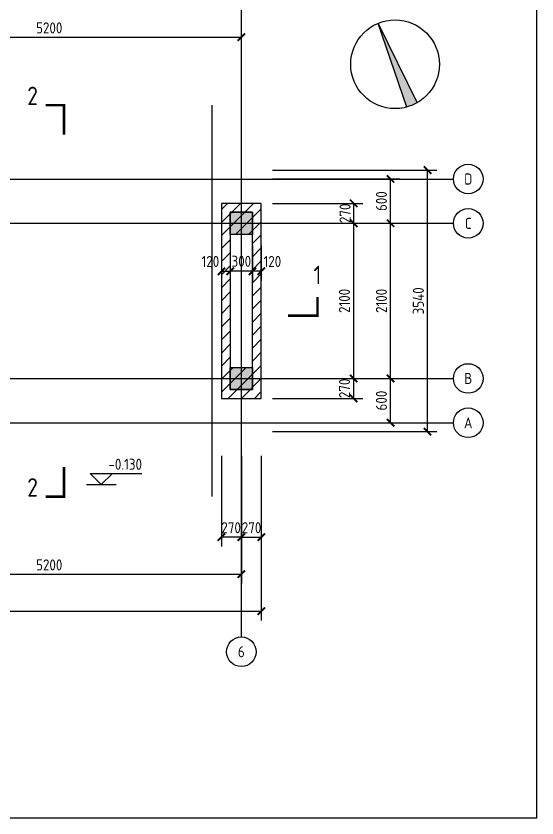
# Model space of a CAD drawing. Extents: x 105561 to 193510, y -55932 to 89115.
# Drawn here: x 143933 to 150982, y -55932 to -45076 of the extents above; entities that cross this region are included whole.
import ezdxf
from ezdxf.enums import TextEntityAlignment as Align

# ---------------------------------------------------------------- set-up
doc = ezdxf.new("R2010")
doc.units = 0
doc.header["$LTSCALE"] = 10
doc.header["$MEASUREMENT"] = 0
doc.header["$PDMODE"] = 3
doc.linetypes.add('CENTER2', pattern=[1.125, 0.75, -0.125, 0.125, -0.125])
doc.layers.get('0').update_dxf_attribs({"linetype": 'CONTINUOUS'})
doc.layers.get('DEFPOINTS').update_dxf_attribs({"linetype": 'CONTINUOUS'})
for name, color, linetype in [('填充', 8, 'CONTINUOUS'), ('文字', 1, 'CONTINUOUS'), ('标注', 7, 'CONTINUOUS'), ('结构', 5, 'CONTINUOUS'), ('轴线', 6, 'CENTER2'), ('辅助', 2, 'CONTINUOUS'), ('门窗楼梯', 7, 'CONTINUOUS')]:
    doc.layers.add(name, color=color, linetype=linetype)
doc.styles.add('GB', font='gbenor.shx', dxfattribs={"bigfont": 'gbcbig.shx'})
doc.dimstyles.new('50', dxfattribs={"dimscale": 50, "dimtxt": 3, "dimasz": 2, "dimexe": 2.5, "dimexo": 3, "dimgap": 1, "dimtad": 1, "dimdec": 0, "dimzin": 12, "dimtxsty": 'GB', "dimblk1": 'ARCHTICK', "dimblk2": 'ARCHTICK', "dimsah": 1, "dimcen": 1, "dimclrd": 256, "dimclre": 256, "dimazin": 3, "dimtfac": 1, "dimtmove": 0, "dimatfit": 3, "dimtolj": 1})

# ---------------------------------------------------------------- blocks, each defined once
blk = doc.blocks.new('_ARCHTICK')
at = {"color": 0, "linetype": 'BYBLOCK', "const_width": 0.25}
blk.add_lwpolyline([(-0.5, -0.5), (0.5, 0.5)], dxfattribs=at)
blk = doc.blocks.new('*D6')
at = {"linetype": 'BYBLOCK'}
for p, q in [((127812, -35972), (127812, -38197)), ((147252, -35972), (147252, -38197)), ((127812, -38072), (147252, -38072))]:
    blk.add_line(p, q, dxfattribs=at)
at = {"layer": 'DEFPOINTS', "color": 0, "linetype": 'BYBLOCK'}
for p in [(127812, -35822), (147252, -35822), (147252, -38072)]:
    blk.add_point(p, dxfattribs=at)
at = {"linetype": 'BYBLOCK', "xscale": 100, "yscale": 100, "zscale": 100, "rotation": 180}
blk.add_blockref('_ARCHTICK', (127812, -38072), dxfattribs=at)
at = {"linetype": 'BYBLOCK', "xscale": 100, "yscale": 100, "zscale": 100}
blk.add_blockref('_ARCHTICK', (147252, -38072), dxfattribs=at)
at = {"color": 0, "linetype": 'BYBLOCK', "insert": (137582, -37947), "char_height": 150, "attachment_point": 5, "style": 'GB'}
blk.add_mtext('\\A1;19440', dxfattribs=at)
blk = doc.blocks.new('*D12')
at = {"linetype": 'BYBLOCK'}
for p, q in [((147402, -32162), (149627, -32162)), ((149502, -35702), (149502, -32162)), ((147402, -35702), (149627, -35702))]:
    blk.add_line(p, q, dxfattribs=at)
at = {"layer": 'DEFPOINTS', "color": 0, "linetype": 'BYBLOCK'}
for p in [(147252, -32162), (149502, -32162), (147252, -35702)]:
    blk.add_point(p, dxfattribs=at)
at = {"linetype": 'BYBLOCK', "xscale": 100, "yscale": 100, "zscale": 100}
for p, rotation in [((149502, -32162), 90), ((149502, -35702), 270)]:
    blk.add_blockref('_ARCHTICK', p, dxfattribs=dict(at, rotation=rotation))
at = {"color": 0, "linetype": 'BYBLOCK', "insert": (149377, -33932), "char_height": 150, "attachment_point": 5, "rotation": 90, "style": 'GB'}
blk.add_mtext('\\A1;3540', dxfattribs=at)
blk = doc.blocks.new('轴')
blk.add_circle((0, 0), 4)
blk = doc.blocks.new('*D13')
at = {"linetype": 'BYBLOCK'}
for p, q in [((147402, -34982), (149127, -34982)), ((149002, -35582), (149002, -34982)), ((147402, -35582), (149127, -35582))]:
    blk.add_line(p, q, dxfattribs=at)
at = {"layer": 'DEFPOINTS', "color": 0, "linetype": 'BYBLOCK'}
for p in [(147252, -34982), (149002, -34982), (147252, -35582)]:
    blk.add_point(p, dxfattribs=at)
at = {"linetype": 'BYBLOCK', "xscale": 100, "yscale": 100, "zscale": 100}
for p, rotation in [((149002, -34982), 90), ((149002, -35582), 270)]:
    blk.add_blockref('_ARCHTICK', p, dxfattribs=dict(at, rotation=rotation))
at = {"color": 0, "linetype": 'BYBLOCK', "insert": (148877, -35282), "char_height": 150, "attachment_point": 5, "rotation": 90, "style": 'GB'}
blk.add_mtext('\\A1;600', dxfattribs=at)
blk = doc.blocks.new('*D14')
at = {"linetype": 'BYBLOCK'}
for p, q in [((147402, -32882), (148627, -32882)), ((148502, -34982), (148502, -32882)), ((147402, -34982), (148627, -34982))]:
    blk.add_line(p, q, dxfattribs=at)
at = {"layer": 'DEFPOINTS', "color": 0, "linetype": 'BYBLOCK'}
for p in [(147252, -32882), (148502, -32882), (147252, -34982)]:
    blk.add_point(p, dxfattribs=at)
at = {"linetype": 'BYBLOCK', "xscale": 100, "yscale": 100, "zscale": 100}
for p, rotation in [((148502, -32882), 90), ((148502, -34982), 270)]:
    blk.add_blockref('_ARCHTICK', p, dxfattribs=dict(at, rotation=rotation))
at = {"color": 0, "linetype": 'BYBLOCK', "insert": (148377, -33932), "char_height": 150, "attachment_point": 5, "rotation": 90, "style": 'GB'}
blk.add_mtext('\\A1;2100', dxfattribs=at)
blk = doc.blocks.new('*D23')
at = {"linetype": 'BYBLOCK'}
for p, q in [((147402, -32882), (149127, -32882)), ((149002, -34982), (149002, -32882)), ((147402, -34982), (149127, -34982))]:
    blk.add_line(p, q, dxfattribs=at)
at = {"layer": 'DEFPOINTS', "color": 0, "linetype": 'BYBLOCK'}
for p in [(147252, -32882), (149002, -32882), (147252, -34982)]:
    blk.add_point(p, dxfattribs=at)
at = {"linetype": 'BYBLOCK', "xscale": 100, "yscale": 100, "zscale": 100}
for p, rotation in [((149002, -32882), 90), ((149002, -34982), 270)]:
    blk.add_blockref('_ARCHTICK', p, dxfattribs=dict(at, rotation=rotation))
at = {"color": 0, "linetype": 'BYBLOCK', "insert": (148877, -33932), "char_height": 150, "attachment_point": 5, "rotation": 90, "style": 'GB'}
blk.add_mtext('\\A1;2100', dxfattribs=at)
blk = doc.blocks.new('*D24')
at = {"linetype": 'BYBLOCK'}
for p, q in [((147402, -32282), (149127, -32282)), ((149002, -32882), (149002, -32282)), ((147402, -32882), (149127, -32882))]:
    blk.add_line(p, q, dxfattribs=at)
at = {"layer": 'DEFPOINTS', "color": 0, "linetype": 'BYBLOCK'}
for p in [(147252, -32282), (149002, -32282), (147252, -32882)]:
    blk.add_point(p, dxfattribs=at)
at = {"linetype": 'BYBLOCK', "xscale": 100, "yscale": 100, "zscale": 100}
for p, rotation in [((149002, -32282), 90), ((149002, -32882), 270)]:
    blk.add_blockref('_ARCHTICK', p, dxfattribs=dict(at, rotation=rotation))
at = {"color": 0, "linetype": 'BYBLOCK', "insert": (148877, -32582), "char_height": 150, "attachment_point": 5, "rotation": 90, "style": 'GB'}
blk.add_mtext('\\A1;600', dxfattribs=at)
blk = doc.blocks.new('*D47')
at = {"linetype": 'BYBLOCK'}
for p, q in [((147402, -32612), (148627, -32612)), ((148502, -32882), (148502, -32612)), ((147402, -32882), (148627, -32882))]:
    blk.add_line(p, q, dxfattribs=at)
at = {"layer": 'DEFPOINTS', "color": 0, "linetype": 'BYBLOCK'}
for p in [(147252, -32612), (148502, -32612), (147252, -32882)]:
    blk.add_point(p, dxfattribs=at)
at = {"linetype": 'BYBLOCK', "xscale": 100, "yscale": 100, "zscale": 100}
for p, rotation in [((148502, -32612), 90), ((148502, -32882), 270)]:
    blk.add_blockref('_ARCHTICK', p, dxfattribs=dict(at, rotation=rotation))
at = {"color": 0, "linetype": 'BYBLOCK', "insert": (148386, -32747), "char_height": 150, "attachment_point": 5, "rotation": 90, "style": 'GB'}
blk.add_mtext('\\A1;270', dxfattribs=at)
blk = doc.blocks.new('*D48')
at = {"linetype": 'BYBLOCK'}
for p, q in [((147402, -34982), (148627, -34982)), ((148502, -35252), (148502, -34982)), ((147402, -35252), (148627, -35252))]:
    blk.add_line(p, q, dxfattribs=at)
at = {"layer": 'DEFPOINTS', "color": 0, "linetype": 'BYBLOCK'}
for p in [(147252, -34982), (148502, -34982), (147252, -35252)]:
    blk.add_point(p, dxfattribs=at)
at = {"linetype": 'BYBLOCK', "xscale": 100, "yscale": 100, "zscale": 100}
for p, rotation in [((148502, -34982), 90), ((148502, -35252), 270)]:
    blk.add_blockref('_ARCHTICK', p, dxfattribs=dict(at, rotation=rotation))
at = {"color": 0, "linetype": 'BYBLOCK', "insert": (148379, -35117), "char_height": 150, "attachment_point": 5, "rotation": 90, "style": 'GB'}
blk.add_mtext('\\A1;270', dxfattribs=at)
blk = doc.blocks.new('标高')
blk.add_line((-4, 0), (4, 0))
blk.add_lwpolyline([(3, 3), (0, 0), (-3, 3), (11, 3)])
at = {"color": 0, "style": 'GB', "flags": 12}
blk.add_attdef('%%P0.000', text='', height=3, dxfattribs=at).set_placement((11, 5.5), align=Align.MIDDLE_RIGHT)
blk = doc.blocks.new('*D76')
at = {"linetype": 'BYBLOCK'}
for p, q in [((141782, -35972), (141782, -37697)), ((146982, -35972), (146982, -37697)), ((141782, -37572), (146982, -37572))]:
    blk.add_line(p, q, dxfattribs=at)
at = {"layer": 'DEFPOINTS', "color": 0, "linetype": 'BYBLOCK'}
for p in [(141782, -35822), (146982, -35822), (146982, -37572)]:
    blk.add_point(p, dxfattribs=at)
at = {"linetype": 'BYBLOCK', "xscale": 100, "yscale": 100, "zscale": 100, "rotation": 180}
blk.add_blockref('_ARCHTICK', (141782, -37572), dxfattribs=at)
at = {"linetype": 'BYBLOCK', "xscale": 100, "yscale": 100, "zscale": 100}
blk.add_blockref('_ARCHTICK', (146982, -37572), dxfattribs=at)
at = {"color": 0, "linetype": 'BYBLOCK', "insert": (144382, -37447), "char_height": 150, "attachment_point": 5, "style": 'GB'}
blk.add_mtext('\\A1;5200', dxfattribs=at)
blk = doc.blocks.new('*D79')
at = {"linetype": 'BYBLOCK'}
for p, q in [((141782, -32132), (141782, -30657)), ((146982, -32132), (146982, -30657)), ((141782, -30782), (146982, -30782))]:
    blk.add_line(p, q, dxfattribs=at)
at = {"layer": 'DEFPOINTS', "color": 0, "linetype": 'BYBLOCK'}
for p in [(146982, -30782), (141782, -32282), (146982, -32282)]:
    blk.add_point(p, dxfattribs=at)
at = {"linetype": 'BYBLOCK', "xscale": 100, "yscale": 100, "zscale": 100, "rotation": 180}
blk.add_blockref('_ARCHTICK', (141782, -30782), dxfattribs=at)
at = {"linetype": 'BYBLOCK', "xscale": 100, "yscale": 100, "zscale": 100}
blk.add_blockref('_ARCHTICK', (146982, -30782), dxfattribs=at)
at = {"color": 0, "linetype": 'BYBLOCK', "insert": (144382, -30657), "char_height": 150, "attachment_point": 5, "style": 'GB'}
blk.add_mtext('\\A1;5200', dxfattribs=at)
blk = doc.blocks.new('*D97')
at = {"linetype": 'BYBLOCK'}
for p, q in [((146832, -33182), (146832, -33657)), ((147132, -33182), (147132, -33657)), ((147132, -33532), (146832, -33532))]:
    blk.add_line(p, q, dxfattribs=at)
at = {"layer": 'DEFPOINTS', "color": 0, "linetype": 'BYBLOCK'}
for p in [(146832, -33032), (147132, -33032), (146832, -33532)]:
    blk.add_point(p, dxfattribs=at)
at = {"linetype": 'BYBLOCK', "xscale": 100, "yscale": 100, "zscale": 100, "rotation": 180}
blk.add_blockref('_ARCHTICK', (146832, -33532), dxfattribs=at)
at = {"linetype": 'BYBLOCK', "xscale": 100, "yscale": 100, "zscale": 100}
blk.add_blockref('_ARCHTICK', (147132, -33532), dxfattribs=at)
at = {"color": 0, "linetype": 'BYBLOCK', "insert": (146982, -33396), "char_height": 150, "attachment_point": 5, "style": 'GB'}
blk.add_mtext('\\A1;300', dxfattribs=at)
blk = doc.blocks.new('*D98')
at = {"linetype": 'BYBLOCK'}
for p, q in [((146712, -33182), (146712, -33657)), ((146832, -33182), (146832, -33657)), ((146712, -33532), (146832, -33532))]:
    blk.add_line(p, q, dxfattribs=at)
at = {"layer": 'DEFPOINTS', "color": 0, "linetype": 'BYBLOCK'}
for p in [(146712, -33032), (146832, -33032), (146832, -33532)]:
    blk.add_point(p, dxfattribs=at)
at = {"linetype": 'BYBLOCK', "xscale": 100, "yscale": 100, "zscale": 100, "rotation": 180}
blk.add_blockref('_ARCHTICK', (146712, -33532), dxfattribs=at)
at = {"linetype": 'BYBLOCK', "xscale": 100, "yscale": 100, "zscale": 100}
blk.add_blockref('_ARCHTICK', (146832, -33532), dxfattribs=at)
at = {"color": 0, "linetype": 'BYBLOCK', "insert": (146563, -33399), "char_height": 150, "attachment_point": 5, "style": 'GB'}
blk.add_mtext('\\A1;120', dxfattribs=at)
blk = doc.blocks.new('*D99')
at = {"linetype": 'BYBLOCK'}
for p, q in [((146712, -35972), (146712, -37197)), ((146982, -35972), (146982, -37197)), ((146982, -37072), (146712, -37072))]:
    blk.add_line(p, q, dxfattribs=at)
at = {"layer": 'DEFPOINTS', "color": 0, "linetype": 'BYBLOCK'}
for p in [(146712, -35822), (146982, -35822), (146712, -37072)]:
    blk.add_point(p, dxfattribs=at)
at = {"linetype": 'BYBLOCK', "xscale": 100, "yscale": 100, "zscale": 100}
for p, rotation in [((146712, -37072), 180.0000000000016), ((146982, -37072), 1.598721155460225e-12)]:
    blk.add_blockref('_ARCHTICK', p, dxfattribs=dict(at, rotation=rotation))
at = {"color": 0, "linetype": 'BYBLOCK', "insert": (146844, -36943), "char_height": 150, "attachment_point": 5, "style": 'GB'}
blk.add_mtext('\\A1;270', dxfattribs=at)
blk = doc.blocks.new('*D100')
at = {"linetype": 'BYBLOCK'}
for p, q in [((146982, -35972), (146982, -37197)), ((147252, -35972), (147252, -37197)), ((146982, -37072), (147252, -37072))]:
    blk.add_line(p, q, dxfattribs=at)
at = {"layer": 'DEFPOINTS', "color": 0, "linetype": 'BYBLOCK'}
for p in [(146982, -35822), (147252, -35822), (147252, -37072)]:
    blk.add_point(p, dxfattribs=at)
at = {"linetype": 'BYBLOCK', "xscale": 100, "yscale": 100, "zscale": 100, "rotation": 180}
blk.add_blockref('_ARCHTICK', (146982, -37072), dxfattribs=at)
at = {"linetype": 'BYBLOCK', "xscale": 100, "yscale": 100, "zscale": 100}
blk.add_blockref('_ARCHTICK', (147252, -37072), dxfattribs=at)
at = {"color": 0, "linetype": 'BYBLOCK', "insert": (147120, -36943), "char_height": 150, "attachment_point": 5, "style": 'GB'}
blk.add_mtext('\\A1;270', dxfattribs=at)
blk = doc.blocks.new('*D198')
at = {"linetype": 'BYBLOCK'}
for p, q in [((147132, -33182), (147132, -33657)), ((147252, -33182), (147252, -33657)), ((147252, -33532), (147132, -33532))]:
    blk.add_line(p, q, dxfattribs=at)
at = {"layer": 'DEFPOINTS', "color": 0, "linetype": 'BYBLOCK'}
for p in [(147132, -33032), (147252, -33032), (147132, -33532)]:
    blk.add_point(p, dxfattribs=at)
at = {"linetype": 'BYBLOCK', "xscale": 100, "yscale": 100, "zscale": 100, "rotation": 180}
blk.add_blockref('_ARCHTICK', (147132, -33532), dxfattribs=at)
at = {"linetype": 'BYBLOCK', "xscale": 100, "yscale": 100, "zscale": 100}
blk.add_blockref('_ARCHTICK', (147252, -33532), dxfattribs=at)
at = {"color": 0, "linetype": 'BYBLOCK', "insert": (147402, -33399), "char_height": 150, "attachment_point": 5, "style": 'GB'}
blk.add_mtext('\\A1;120', dxfattribs=at)

msp = doc.modelspace()

# ---------------------------------------------------------------- hatches: boundary and pattern name
at = {"layer": '填充'}
h = msp.add_hatch(dxfattribs=at)
h.set_pattern_fill('ANSI31', color=256, scale=1000, style=0)
h.set_pattern_definition([(45, (132467.31, -950.55), (-88.38835, 88.38835), [])])
h.paths.add_polyline_path([(129852.2, -47492.3), (129372.2, -47492.3), (129372.2, -47612.3), (128292.2, -47612.3), (128292.2, -47492.3), (127812.2, -47492.3), (127812.2, -50372.3), (128292.2, -50372.3), (128292.2, -50252.3), (129372.2, -50252.3), (129372.2, -50372.3), (129852.2, -50372.3)])
h.paths.add_polyline_path([(128052.2, -47852.3), (128682.2, -47852.3), (128682.2, -47732.3), (128982.2, -47732.3), (128982.2, -47852.3), (129612.2, -47852.3), (129612.2, -50012.3), (128982.2, -50012.3), (128982.2, -50132.3), (128682.2, -50132.3), (128682.2, -50012.3), (128052.2, -50012.3)], flags=16)
h.paths.add_polyline_path([(140642.2, -47162.3), (138842.2, -47162.3), (138842.2, -46862.3), (138782.2, -46862.3), (138782.2, -47402.3), (140642.2, -47402.3)])
h.paths.add_polyline_path([(140882.2, -50462.3), (138782.2, -50462.3), (138782.2, -51002.3), (138842.2, -51002.3), (138842.2, -50702.3), (140822.2, -50702.3), (140822.2, -51002.3), (140882.2, -51002.3)])
h.paths.add_polyline_path([(141902.2, -47162.3), (141542.2, -47162.3), (141542.2, -47402.3), (141662.2, -47402.3), (141662.2, -47732.3), (141902.2, -47732.3)])
h.paths.add_polyline_path([(147252.2, -47612.3), (146712.2, -47612.3), (146712.2, -50252.3), (147252.2, -50252.3)])
h.paths.add_polyline_path([(147132.2, -50132.3), (146832.2, -50132.3), (146832.2, -47732.3), (147132.2, -47732.3)], flags=16)
h.paths.add_polyline_path([(147132.2, -49832.3), (147132.2, -50132.3), (146832.2, -50132.3), (146832.2, -49832.3)], flags=16)
h.paths.add_polyline_path([(147132.2, -48032.3), (146832.2, -48032.3), (146832.2, -47732.3), (147132.2, -47732.3)], flags=16)
h.paths.add_polyline_path([(142082.2, -47972.3), (141902.2, -47972.3), (141902.2, -48032.3), (142082.2, -48032.3)])
h.paths.add_polyline_path([(128320.7, -49949.8), (128320.7, -49709.7), (128545.7, -49709.7), (128545.7, -49949.8)], flags=8)
h.paths.add_polyline_path([(128319.2, -50313.5), (128319.2, -49949.6), (128544.3, -49949.6), (128544.3, -50313.5)], flags=25)
h.paths.add_polyline_path([(128319.2, -47915.1), (128319.2, -47551.2), (128544.3, -47551.2), (128544.3, -47915.1)], flags=24)
h.paths.add_polyline_path([(128320.7, -48155), (128320.7, -47914.9), (128545.7, -47914.9), (128545.7, -48155)], flags=8)
h.paths.add_polyline_path([(146809.7, -48283.6), (147154.8, -48283.6), (147154.8, -48508.6), (146809.7, -48508.6)], flags=24)
h = msp.add_hatch(dxfattribs=at)
h.set_pattern_fill('钢筋混凝土', color=256, scale=50, style=0)
h.set_pattern_definition([(45, (132467.31, -950.55), (-70.71068, 70.71068), []), (50, (132467.3, -950.55), (358.6301, -31.376), [37.5, -412.5]), (355, (132467.3, -950.55), (-69.3757, 376.096), [30, -330]), (100.4514, (132497.2, -953.16), (289.2547, 344.7198), [31.87, -350.571]), (46.1842, (132467.3, -850.55), (533.6205, -82.7595), [56.25, -618.75]), (96.6356, (132511.8, -857.44), (467.3314, 487.059), [47.805, -525.8565]), (351.1842, (132467.3, -850.55), (467.331, 487.0593), [45, -495]), (21, (132517.3, -875.55), (298.4535, -201.3094), [37.5, -412.5]), (326, (132517.3, -875.55), (121.6577, 362.575), [30, -330]), (71.4514, (132542.18, -892.32), (420.1113, 161.2652), [31.87, -350.571]), (37.5, (132467.31, -950.55), (6.07993, 166.44693), [0, -326, 0, -335, 0, -331.25]), (7.5, (132467.3, -950.55), (131.53477, 197.20586), [0, -191, 0, -318.5, 0, -126.25]), (327.5, (132355.81, -950.55), (266.91122, -11.27744), [0, -125, 0, -390, 0, -517.5]), (317.5, (132305.8, -950.55), (291.5931, 50.0525), [0, -162.5, 0, -259, 0, -367.5])])
h.paths.add_polyline_path([(128982.2, -47732.3), (128682.2, -47732.3), (128682.2, -48032.3), (128982.2, -48032.3)])
h.paths.add_polyline_path([(128982.2, -49832.3), (128682.2, -49832.3), (128682.2, -50132.3), (128982.2, -50132.3)])
h.paths.add_polyline_path([(138062.2, -47732.3), (137762.2, -47732.3), (137762.2, -48032.3), (138062.2, -48032.3)])
h.paths.add_polyline_path([(138062.2, -49832.3), (137762.2, -49832.3), (137762.2, -50132.3), (138062.2, -50132.3)])
h.paths.add_polyline_path([(141902.2, -47732.3), (141602.2, -47732.3), (141602.2, -48032.3), (141902.2, -48032.3)])
h.paths.add_polyline_path([(141902.2, -49832.3), (141602.2, -49832.3), (141602.2, -50132.3), (141902.2, -50132.3)])
h.paths.add_polyline_path([(147132.2, -47732.3), (146832.2, -47732.3), (146832.2, -48032.3), (147132.2, -48032.3)])
h.paths.add_polyline_path([(147132.2, -49832.3), (146832.2, -49832.3), (146832.2, -50132.3), (147132.2, -50132.3)])
at = {"layer": '标注'}
msp.add_hatch(color=256, dxfattribs=at).paths.add_polyline_path([(148832.6, -45174.9), (149221.2, -46307.8, 0.0627461), (149359.7, -46250.4)])

# ---------------------------------------------------------------- linework, layer by layer
at = {"const_width": 35}
for points in [[(144582.2, -46682.3), (144582.2, -46282.3), (144332.2, -46282.3)], [(147612, -49131.5), (148012, -49131.5), (148012, -48881.5)], [(144582.2, -51182.3), (144582.2, -51582.3), (144332.2, -51582.3)]]:
    msp.add_lwpolyline(points, dxfattribs=at)
at = {"layer": '标注'}
for p, q in [((149221.2, -46307.8), (148832.6, -45174.9)), ((148832.6, -45174.9), (149359.7, -46250.4))]:
    msp.add_line(p, q, dxfattribs=at)
msp.add_circle((149062.4, -45729.2), 600, dxfattribs=at)
at = {"layer": '结构'}
for points in [[(147252.2, -50252.3), (147252.2, -47612.3), (146712.2, -47612.3), (146712.2, -50252.3)], [(147132.2, -48032.3), (146832.2, -48032.3), (146832.2, -47732.3), (147132.2, -47732.3)], [(147132.2, -50132.3), (147132.2, -47732.3), (146832.2, -47732.3), (146832.2, -50132.3)], [(147132.2, -50132.3), (146832.2, -50132.3), (146832.2, -49832.3), (147132.2, -49832.3)]]:
    msp.add_lwpolyline(points, close=True, dxfattribs=at)
at = {"layer": '轴线'}
for p, q in [((146982.2, -53482.3), (146982.2, -44862.3)), ((136582.2, -47282.3), (149852.2, -47282.3)), ((125562.2, -47882.3), (149852.2, -47882.3)), ((125562.2, -49982.3), (149852.2, -49982.3)), ((136582.2, -50582.3), (149852.2, -50582.3))]:
    msp.add_line(p, q, dxfattribs=at)
at = {"layer": '辅助'}
msp.add_lwpolyline([(124982.2, -55932.3), (150982.2, -55932.3), (150982.2, -43932.3), (124982.2, -43932.3)], close=True, dxfattribs=at)
at = {"layer": '门窗楼梯'}
msp.add_line((146582.2, -46282.3), (146582.2, -51582.3), dxfattribs=at)

# ---------------------------------------------------------------- block references
at = {"layer": '标注', "color": 1}
ref = msp.add_blockref('轴', (150052.2, -47282.3), dxfattribs=dict(at, xscale=50, yscale=50, zscale=50))
ref.add_attrib('1', 'D', dxfattribs={"layer": '0', "color": 0, "height": 150, "style": 'GB', "flags": 12}).set_placement((150052.2, -47282.3), align=Align.MIDDLE)
ref = msp.add_blockref('轴', (150052.2, -47882.3), dxfattribs=dict(at, xscale=50, yscale=50, zscale=50))
ref.add_attrib('1', 'C', dxfattribs={"layer": '0', "color": 0, "height": 150, "style": 'GB', "flags": 12}).set_placement((150052.2, -47882.3), align=Align.MIDDLE)
ref = msp.add_blockref('轴', (150052.2, -49982.3), dxfattribs=dict(at, xscale=50, yscale=50, zscale=50))
ref.add_attrib('1', 'B', dxfattribs={"layer": '0', "color": 0, "height": 150, "style": 'GB', "flags": 12}).set_placement((150052.2, -49982.3), align=Align.MIDDLE)
ref = msp.add_blockref('轴', (150052.2, -50582.3), dxfattribs=dict(at, xscale=50, yscale=50, zscale=50))
ref.add_attrib('1', 'A', dxfattribs={"layer": '0', "color": 0, "height": 150, "style": 'GB', "flags": 12}).set_placement((150052.2, -50582.3), align=Align.MIDDLE)
at = {"layer": '标注', "color": 1, "xscale": 50, "yscale": 50, "zscale": 50}
msp.add_blockref('标高', (145087.2, -51419), dxfattribs=at).add_auto_attribs({'%%P0.000': '-0.130'})
at = {"layer": '标注', "color": 1}
ref = msp.add_blockref('轴', (146982.2, -53682.3), dxfattribs=dict(at, xscale=50, yscale=50, zscale=50))
ref.add_attrib('1', '6', dxfattribs={"layer": '0', "color": 0, "height": 150, "style": 'GB', "flags": 12}).set_placement((146982.2, -53682.3), align=Align.MIDDLE)

# ---------------------------------------------------------------- texts
at = {"layer": '文字', "style": 'GB'}
for s, p in [('2', (144157.2, -46282.3)), ('1', (148012, -48706.5)), ('2', (144157.2, -51582.3))]:
    msp.add_text(s, height=250, dxfattribs=at).set_placement(p, align=Align.CENTER)

# ---------------------------------------------------------------- dimensions: what is measured, and where the dimension line sits
at = {"layer": '标注', "color": 1}
for p1, p2, distance, picture, middle, set_off in [((141782.2, -46862.3), (146982.2, -46862.3), 1500, '*D79', (144382.2, -45237.3), (0, -14580)), ((147252.2, -50702.3), (147252.2, -47162.3), -2250, '*D12', (149377.2, -48932.3), (0, -15000)), ((147252.2, -47882.3), (147252.2, -47282.3), -1750, '*D24', (148877.2, -47582.3), (0, -15000)), ((147252.2, -49982.3), (147252.2, -47882.3), -1250, '*D14', (148377.2, -48932.3), (0, -15000)), ((147252.2, -49982.3), (147252.2, -47882.3), -1750, '*D23', (148877.2, -48932.3), (0, -15000)), ((147252.2, -50582.3), (147252.2, -49982.3), -1750, '*D13', (148877.2, -50282.3), (0, -15000)), ((141782.2, -50882.3), (146982.2, -50882.3), -1750, '*D76', (144382.2, -52507.3), (0, -15060))]:
    dim = msp.add_aligned_dim(p1=p1, p2=p2, distance=distance, dimstyle='50', dxfattribs=at)
    dim.commit()
    dim.dimension.update_dxf_attribs({"geometry": picture, "text_midpoint": middle, "insert": set_off})
for base, p1, p2, angle, picture, middle, set_off in [((148502.2, -47612.3), (147252.2, -47882.3), (147252.2, -47612.3), 90, '*D47', (148386, -47747.3), (0, -15000)), ((146832.2, -48532.3), (146712.2, -48032.3), (146832.2, -48032.3), 0, '*D98', (146562.7, -48398.9), (0, -15000)), ((146832.2, -48532.3), (147132.2, -48032.3), (146832.2, -48032.3), 180, '*D97', (146982.2, -48396.1), (0, -15000)), ((147132.2, -48532.3), (147252.2, -48032.3), (147132.2, -48032.3), 180, '*D198', (147401.8, -48398.9), (0, -15000)), ((148502.2, -49982.3), (147252.2, -50252.3), (147252.2, -49982.3), 90, '*D48', (148378.8, -50117.3), (0, -15000)), ((147252.2, -53132.3), (127812.2, -50882.3), (147252.2, -50882.3), 360, '*D6', (137582.2, -53007.3), (0, -15060)), ((146712.2, -52132.3), (146982.2, -50882.3), (146712.2, -50882.3), 180, '*D99', (146844.2, -52003.2), (0, -15060)), ((147252.2, -52132.3), (146982.2, -50882.3), (147252.2, -50882.3), 360, '*D100', (147120.3, -52003.2), (0, -15060))]:
    dim = msp.add_linear_dim(base=base, p1=p1, p2=p2, angle=angle, dimstyle='50', dxfattribs=at)
    dim.commit()
    dim.dimension.update_dxf_attribs({"geometry": picture, "text_midpoint": middle, "dimtype": 161, "insert": set_off})

doc.saveas('drawing.dxf')
